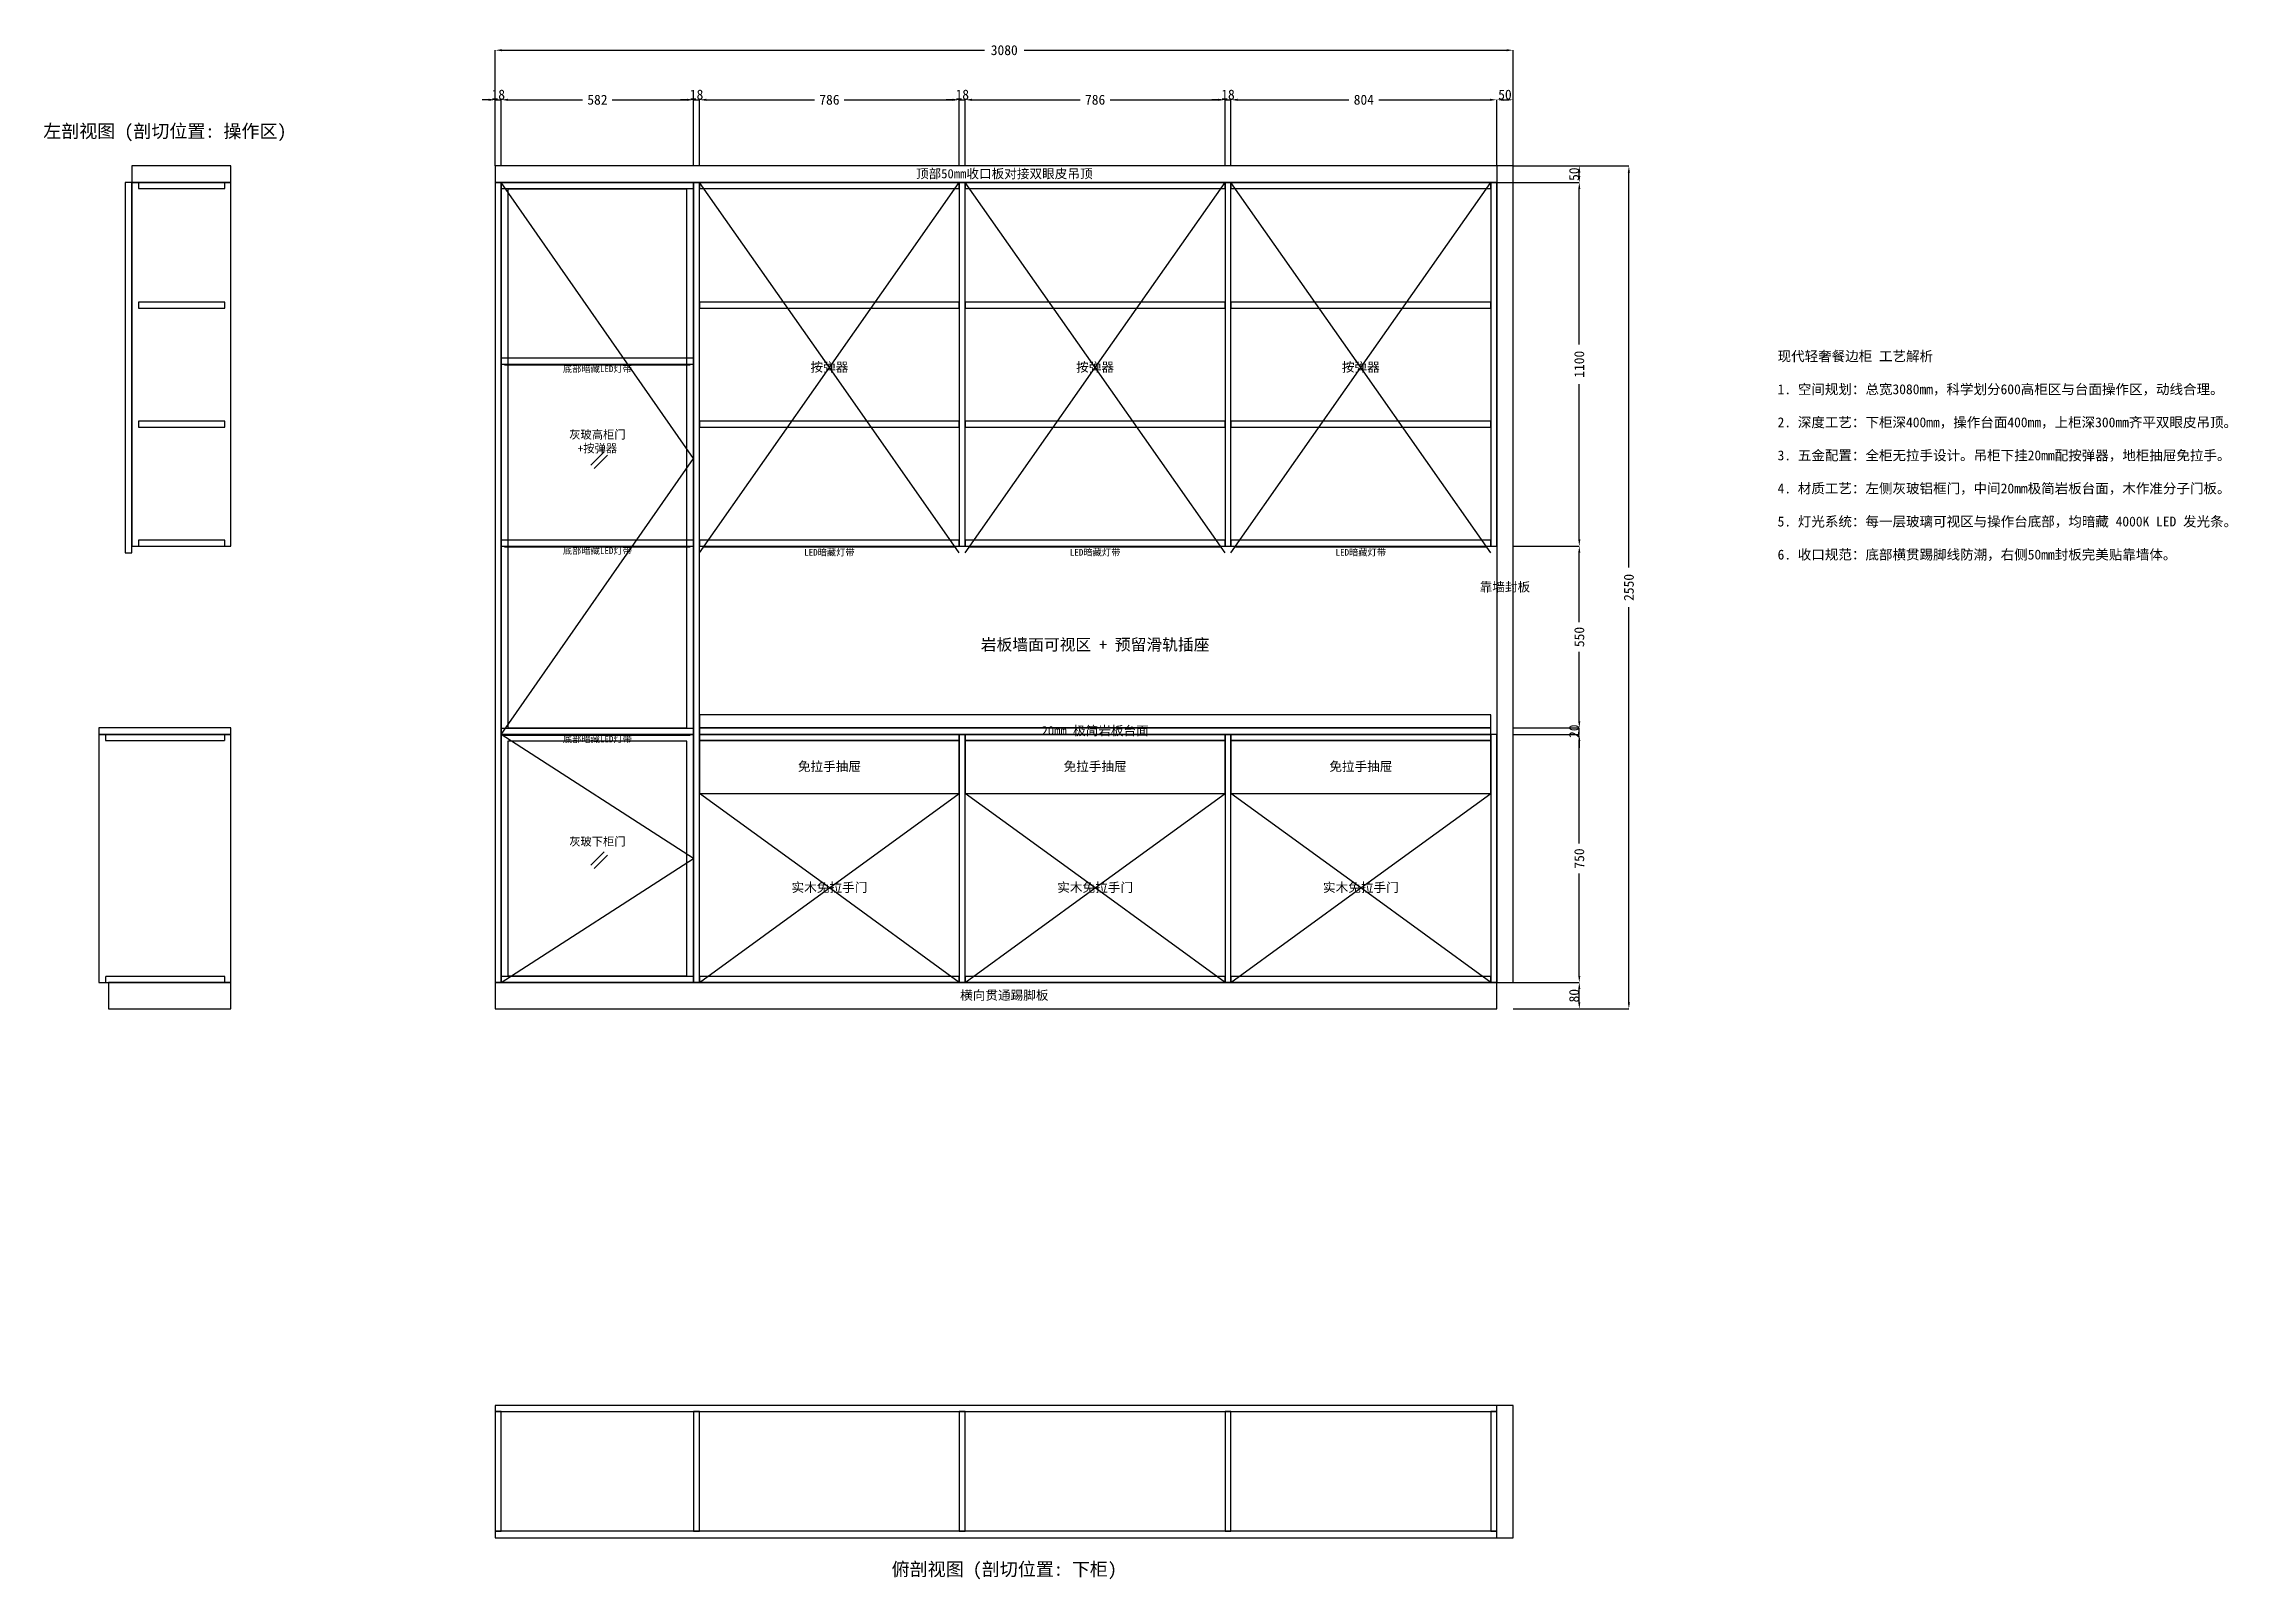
# Model space of a CAD drawing. Header units: metres. Extents: x -1367 to 5244, y -1725 to 2920.
import ezdxf

# ---------------------------------------------------------------- set-up
doc = ezdxf.new("R2010")
doc.units = ezdxf.units.M
doc.linetypes.add('DASHED', pattern=[1.524, 1.27, -0.254])
for name, color, linetype in [('01_FILLER', 8, 'Continuous'), ('02_CABINET', 7, 'Continuous'), ('03_DASHED_BOARD', 8, 'DASHED'), ('04_DOOR_LINES', 3, 'Continuous'), ('05_GLASS_ALU', 4, 'Continuous'), ('06_LED_STRIP', 2, 'DASHED'), ('08_DIMENSIONS', 3, 'Continuous'), ('09_TEXT', 7, 'Continuous')]:
    doc.layers.add(name, color=color, linetype=linetype)
doc.styles.add('CHINESE', font='simhei.ttf')
doc.dimstyles.get("Standard").update_dxf_attribs({"dimtxt": 30, "dimasz": 20, "dimexe": 1.25, "dimexo": 0.625, "dimtad": 1, "dimtxsty": 'CHINESE', "dimcen": 2.5, "dimclrd": 3, "dimclre": 3, "dimclrt": 3, "dimazin": 3, "dimtfac": 1, "dimtmove": 0, "dimatfit": 3})

# ---------------------------------------------------------------- blocks, each defined once
blk = doc.blocks.new('_CLOSEDFILLED')
at = {"color": 0, "linetype": 'BYBLOCK'}
blk.add_solid([(-1, 0.16), (0, 0), (-1, -0.16)], dxfattribs=at)
blk = doc.blocks.new('*D1')
at = {"color": 3}
for p, q in [((-20, 2750), (-40, 2750)), ((0, 2550), (0, 2750)), ((0, 2750), (18, 2750)), ((18, 2550), (18, 2750)), ((38, 2750), (58, 2750))]:
    blk.add_line(p, q, dxfattribs=at)
at = {"layer": 'Defpoints'}
for p in [(0, 2750), (0, 2550), (18, 2550)]:
    blk.add_point(p, dxfattribs=at)
at = {"layer": '08_DIMENSIONS', "color": 3, "xscale": 20, "yscale": 20}
blk.add_blockref('_CLOSEDFILLED', (0, 2750), dxfattribs=at)
at = {"layer": '08_DIMENSIONS', "color": 3, "xscale": 20, "yscale": 20, "rotation": 180}
blk.add_blockref('_CLOSEDFILLED', (18, 2750), dxfattribs=at)
at = {"layer": '08_DIMENSIONS', "color": 3, "insert": (9, 2765.625), "char_height": 30, "attachment_point": 5, "style": 'CHINESE'}
blk.add_mtext('18', dxfattribs=at)
blk = doc.blocks.new('*D2')
at = {"color": 3}
for p, q in [((18, 2550), (18, 2750)), ((38, 2750), (264, 2750)), ((354, 2750), (580, 2750)), ((600, 2550), (600, 2750))]:
    blk.add_line(p, q, dxfattribs=at)
at = {"layer": 'Defpoints'}
for p in [(18, 2750), (18, 2550), (600, 2550)]:
    blk.add_point(p, dxfattribs=at)
at = {"layer": '08_DIMENSIONS', "color": 3, "xscale": 20, "yscale": 20, "rotation": 180}
blk.add_blockref('_CLOSEDFILLED', (18, 2750), dxfattribs=at)
at = {"layer": '08_DIMENSIONS', "color": 3, "xscale": 20, "yscale": 20}
blk.add_blockref('_CLOSEDFILLED', (600, 2750), dxfattribs=at)
at = {"layer": '08_DIMENSIONS', "color": 3, "insert": (309, 2750), "char_height": 30, "attachment_point": 5, "style": 'CHINESE'}
blk.add_mtext('582', dxfattribs=at)
blk = doc.blocks.new('*D3')
at = {"color": 3}
for p, q in [((580, 2750), (560, 2750)), ((600, 2550), (600, 2750)), ((600, 2750), (618, 2750)), ((618, 2550), (618, 2750)), ((638, 2750), (658, 2750))]:
    blk.add_line(p, q, dxfattribs=at)
at = {"layer": 'Defpoints'}
for p in [(600, 2750), (600, 2550), (618, 2550)]:
    blk.add_point(p, dxfattribs=at)
at = {"layer": '08_DIMENSIONS', "color": 3, "xscale": 20, "yscale": 20}
blk.add_blockref('_CLOSEDFILLED', (600, 2750), dxfattribs=at)
at = {"layer": '08_DIMENSIONS', "color": 3, "xscale": 20, "yscale": 20, "rotation": 180}
blk.add_blockref('_CLOSEDFILLED', (618, 2750), dxfattribs=at)
at = {"layer": '08_DIMENSIONS', "color": 3, "insert": (609, 2765.625), "char_height": 30, "attachment_point": 5, "style": 'CHINESE'}
blk.add_mtext('18', dxfattribs=at)
blk = doc.blocks.new('*D4')
at = {"color": 3}
for p, q in [((618, 2550), (618, 2750)), ((638, 2750), (966, 2750)), ((1056, 2750), (1384, 2750)), ((1404, 2550), (1404, 2750))]:
    blk.add_line(p, q, dxfattribs=at)
at = {"layer": 'Defpoints'}
for p in [(618, 2750), (618, 2550), (1404, 2550)]:
    blk.add_point(p, dxfattribs=at)
at = {"layer": '08_DIMENSIONS', "color": 3, "xscale": 20, "yscale": 20, "rotation": 180}
blk.add_blockref('_CLOSEDFILLED', (618, 2750), dxfattribs=at)
at = {"layer": '08_DIMENSIONS', "color": 3, "xscale": 20, "yscale": 20}
blk.add_blockref('_CLOSEDFILLED', (1404, 2750), dxfattribs=at)
at = {"layer": '08_DIMENSIONS', "color": 3, "insert": (1011, 2750), "char_height": 30, "attachment_point": 5, "style": 'CHINESE'}
blk.add_mtext('786', dxfattribs=at)
blk = doc.blocks.new('*D5')
at = {"color": 3}
for p, q in [((1384, 2750), (1364, 2750)), ((1404, 2550), (1404, 2750)), ((1404, 2750), (1422, 2750)), ((1422, 2550), (1422, 2750)), ((1442, 2750), (1462, 2750))]:
    blk.add_line(p, q, dxfattribs=at)
at = {"layer": 'Defpoints'}
for p in [(1404, 2750), (1404, 2550), (1422, 2550)]:
    blk.add_point(p, dxfattribs=at)
at = {"layer": '08_DIMENSIONS', "color": 3, "xscale": 20, "yscale": 20}
blk.add_blockref('_CLOSEDFILLED', (1404, 2750), dxfattribs=at)
at = {"layer": '08_DIMENSIONS', "color": 3, "xscale": 20, "yscale": 20, "rotation": 180}
blk.add_blockref('_CLOSEDFILLED', (1422, 2750), dxfattribs=at)
at = {"layer": '08_DIMENSIONS', "color": 3, "insert": (1413, 2765.625), "char_height": 30, "attachment_point": 5, "style": 'CHINESE'}
blk.add_mtext('18', dxfattribs=at)
blk = doc.blocks.new('*D6')
at = {"color": 3}
for p, q in [((1422, 2550), (1422, 2750)), ((1442, 2750), (1770, 2750)), ((1860, 2750), (2188, 2750)), ((2208, 2550), (2208, 2750))]:
    blk.add_line(p, q, dxfattribs=at)
at = {"layer": 'Defpoints'}
for p in [(1422, 2750), (1422, 2550), (2208, 2550)]:
    blk.add_point(p, dxfattribs=at)
at = {"layer": '08_DIMENSIONS', "color": 3, "xscale": 20, "yscale": 20, "rotation": 180}
blk.add_blockref('_CLOSEDFILLED', (1422, 2750), dxfattribs=at)
at = {"layer": '08_DIMENSIONS', "color": 3, "xscale": 20, "yscale": 20}
blk.add_blockref('_CLOSEDFILLED', (2208, 2750), dxfattribs=at)
at = {"layer": '08_DIMENSIONS', "color": 3, "insert": (1815, 2750), "char_height": 30, "attachment_point": 5, "style": 'CHINESE'}
blk.add_mtext('786', dxfattribs=at)
blk = doc.blocks.new('*D7')
at = {"color": 3}
for p, q in [((2188, 2750), (2168, 2750)), ((2208, 2550), (2208, 2750)), ((2208, 2750), (2226, 2750)), ((2226, 2550), (2226, 2750)), ((2246, 2750), (2266, 2750))]:
    blk.add_line(p, q, dxfattribs=at)
at = {"layer": 'Defpoints'}
for p in [(2208, 2750), (2208, 2550), (2226, 2550)]:
    blk.add_point(p, dxfattribs=at)
at = {"layer": '08_DIMENSIONS', "color": 3, "xscale": 20, "yscale": 20}
blk.add_blockref('_CLOSEDFILLED', (2208, 2750), dxfattribs=at)
at = {"layer": '08_DIMENSIONS', "color": 3, "xscale": 20, "yscale": 20, "rotation": 180}
blk.add_blockref('_CLOSEDFILLED', (2226, 2750), dxfattribs=at)
at = {"layer": '08_DIMENSIONS', "color": 3, "insert": (2217, 2765.625), "char_height": 30, "attachment_point": 5, "style": 'CHINESE'}
blk.add_mtext('18', dxfattribs=at)
blk = doc.blocks.new('*D8')
at = {"color": 3}
for p, q in [((2226, 2550), (2226, 2750)), ((2246, 2750), (2583, 2750)), ((2673, 2750), (3010, 2750)), ((3030, 2550), (3030, 2750))]:
    blk.add_line(p, q, dxfattribs=at)
at = {"layer": 'Defpoints'}
for p in [(2226, 2750), (2226, 2550), (3030, 2550)]:
    blk.add_point(p, dxfattribs=at)
at = {"layer": '08_DIMENSIONS', "color": 3, "xscale": 20, "yscale": 20, "rotation": 180}
blk.add_blockref('_CLOSEDFILLED', (2226, 2750), dxfattribs=at)
at = {"layer": '08_DIMENSIONS', "color": 3, "xscale": 20, "yscale": 20}
blk.add_blockref('_CLOSEDFILLED', (3030, 2750), dxfattribs=at)
at = {"layer": '08_DIMENSIONS', "color": 3, "insert": (2628, 2750), "char_height": 30, "attachment_point": 5, "style": 'CHINESE'}
blk.add_mtext('804', dxfattribs=at)
blk = doc.blocks.new('*D9')
at = {"color": 3}
for p, q in [((3030, 2550), (3030, 2750)), ((3050, 2750), (3060, 2750)), ((3080, 2550), (3080, 2750))]:
    blk.add_line(p, q, dxfattribs=at)
at = {"layer": 'Defpoints'}
for p in [(3030, 2750), (3030, 2550), (3080, 2550)]:
    blk.add_point(p, dxfattribs=at)
at = {"layer": '08_DIMENSIONS', "color": 3, "xscale": 20, "yscale": 20, "rotation": 180}
blk.add_blockref('_CLOSEDFILLED', (3030, 2750), dxfattribs=at)
at = {"layer": '08_DIMENSIONS', "color": 3, "xscale": 20, "yscale": 20}
blk.add_blockref('_CLOSEDFILLED', (3080, 2750), dxfattribs=at)
at = {"layer": '08_DIMENSIONS', "color": 3, "insert": (3055, 2765.625), "char_height": 30, "attachment_point": 5, "style": 'CHINESE'}
blk.add_mtext('50', dxfattribs=at)
blk = doc.blocks.new('*D10')
at = {"color": 3}
for p, q in [((0, 2550), (0, 2900)), ((20, 2900), (1480, 2900)), ((1600, 2900), (3060, 2900)), ((3080, 2550), (3080, 2900))]:
    blk.add_line(p, q, dxfattribs=at)
at = {"layer": 'Defpoints'}
for p in [(0, 2900), (0, 2550), (3080, 2550)]:
    blk.add_point(p, dxfattribs=at)
at = {"layer": '08_DIMENSIONS', "color": 3, "xscale": 20, "yscale": 20, "rotation": 180}
blk.add_blockref('_CLOSEDFILLED', (0, 2900), dxfattribs=at)
at = {"layer": '08_DIMENSIONS', "color": 3, "xscale": 20, "yscale": 20}
blk.add_blockref('_CLOSEDFILLED', (3080, 2900), dxfattribs=at)
at = {"layer": '08_DIMENSIONS', "color": 3, "insert": (1540, 2900), "char_height": 30, "attachment_point": 5, "style": 'CHINESE'}
blk.add_mtext('3080', dxfattribs=at)
blk = doc.blocks.new('*D11')
at = {"color": 3}
for p, q in [((3080, 80), (3280, 80)), ((3080, 0), (3280, 0)), ((3280, 20), (3280, 60))]:
    blk.add_line(p, q, dxfattribs=at)
at = {"layer": 'Defpoints'}
for p in [(3080, 80), (3080, 0), (3280, 0)]:
    blk.add_point(p, dxfattribs=at)
at = {"layer": '08_DIMENSIONS', "color": 3, "xscale": 20, "yscale": 20}
for p, rotation in [((3280, 80), 90), ((3280, 0), 270)]:
    blk.add_blockref('_CLOSEDFILLED', p, dxfattribs=dict(at, rotation=rotation))
at = {"layer": '08_DIMENSIONS', "color": 3, "insert": (3264.375, 40), "char_height": 30, "attachment_point": 5, "rotation": 90, "style": 'CHINESE'}
blk.add_mtext('80', dxfattribs=at)
blk = doc.blocks.new('*D12')
at = {"color": 3}
for p, q in [((3080, 830), (3280, 830)), ((3280, 500), (3280, 810)), ((3280, 100), (3280, 410)), ((3080, 80), (3280, 80))]:
    blk.add_line(p, q, dxfattribs=at)
at = {"layer": 'Defpoints'}
for p in [(3080, 830), (3080, 80), (3280, 80)]:
    blk.add_point(p, dxfattribs=at)
at = {"layer": '08_DIMENSIONS', "color": 3, "xscale": 20, "yscale": 20}
for p, rotation in [((3280, 830), 90), ((3280, 80), 270)]:
    blk.add_blockref('_CLOSEDFILLED', p, dxfattribs=dict(at, rotation=rotation))
at = {"layer": '08_DIMENSIONS', "color": 3, "insert": (3280, 455), "char_height": 30, "attachment_point": 5, "rotation": 90, "style": 'CHINESE'}
blk.add_mtext('750', dxfattribs=at)
blk = doc.blocks.new('*D13')
at = {"color": 3}
for p, q in [((3280, 870), (3280, 890)), ((3080, 850), (3280, 850)), ((3080, 830), (3280, 830)), ((3280, 830), (3280, 850)), ((3280, 810), (3280, 790))]:
    blk.add_line(p, q, dxfattribs=at)
at = {"layer": 'Defpoints'}
for p in [(3080, 850), (3080, 830), (3280, 830)]:
    blk.add_point(p, dxfattribs=at)
at = {"layer": '08_DIMENSIONS', "color": 3, "xscale": 20, "yscale": 20}
for p, rotation in [((3280, 850), 270), ((3280, 830), 90)]:
    blk.add_blockref('_CLOSEDFILLED', p, dxfattribs=dict(at, rotation=rotation))
at = {"layer": '08_DIMENSIONS', "color": 3, "insert": (3264.375, 840), "char_height": 30, "attachment_point": 5, "rotation": 90, "style": 'CHINESE'}
blk.add_mtext('20', dxfattribs=at)
blk = doc.blocks.new('*D14')
at = {"color": 3}
for p, q in [((3080, 1400), (3280, 1400)), ((3280, 1170), (3280, 1380)), ((3280, 870), (3280, 1080)), ((3080, 850), (3280, 850))]:
    blk.add_line(p, q, dxfattribs=at)
at = {"layer": 'Defpoints'}
for p in [(3080, 1400), (3080, 850), (3280, 850)]:
    blk.add_point(p, dxfattribs=at)
at = {"layer": '08_DIMENSIONS', "color": 3, "xscale": 20, "yscale": 20}
for p, rotation in [((3280, 1400), 90), ((3280, 850), 270)]:
    blk.add_blockref('_CLOSEDFILLED', p, dxfattribs=dict(at, rotation=rotation))
at = {"layer": '08_DIMENSIONS', "color": 3, "insert": (3280, 1125), "char_height": 30, "attachment_point": 5, "rotation": 90, "style": 'CHINESE'}
blk.add_mtext('550', dxfattribs=at)
blk = doc.blocks.new('*D15')
at = {"color": 3}
for p, q in [((3080, 2500), (3280, 2500)), ((3280, 2010), (3280, 2480)), ((3280, 1420), (3280, 1890)), ((3080, 1400), (3280, 1400))]:
    blk.add_line(p, q, dxfattribs=at)
at = {"layer": 'Defpoints'}
for p in [(3080, 2500), (3080, 1400), (3280, 1400)]:
    blk.add_point(p, dxfattribs=at)
at = {"layer": '08_DIMENSIONS', "color": 3, "xscale": 20, "yscale": 20}
for p, rotation in [((3280, 2500), 90), ((3280, 1400), 270)]:
    blk.add_blockref('_CLOSEDFILLED', p, dxfattribs=dict(at, rotation=rotation))
at = {"layer": '08_DIMENSIONS', "color": 3, "insert": (3280, 1950), "char_height": 30, "attachment_point": 5, "rotation": 90, "style": 'CHINESE'}
blk.add_mtext('1100', dxfattribs=at)
blk = doc.blocks.new('*D16')
at = {"color": 3}
for p, q in [((3080, 2550), (3280, 2550)), ((3280, 2520), (3280, 2530)), ((3080, 2500), (3280, 2500))]:
    blk.add_line(p, q, dxfattribs=at)
at = {"layer": 'Defpoints'}
for p in [(3080, 2550), (3080, 2500), (3280, 2500)]:
    blk.add_point(p, dxfattribs=at)
at = {"layer": '08_DIMENSIONS', "color": 3, "xscale": 20, "yscale": 20}
for p, rotation in [((3280, 2550), 90), ((3280, 2500), 270)]:
    blk.add_blockref('_CLOSEDFILLED', p, dxfattribs=dict(at, rotation=rotation))
at = {"layer": '08_DIMENSIONS', "color": 3, "insert": (3264.375, 2525), "char_height": 30, "attachment_point": 5, "rotation": 90, "style": 'CHINESE'}
blk.add_mtext('50', dxfattribs=at)
blk = doc.blocks.new('*D17')
at = {"color": 3}
for p, q in [((3080, 2550), (3430, 2550)), ((3430, 1335), (3430, 2530)), ((3430, 20), (3430, 1215)), ((3080, 0), (3430, 0))]:
    blk.add_line(p, q, dxfattribs=at)
at = {"layer": 'Defpoints'}
for p in [(3080, 2550), (3080, 0), (3430, 0)]:
    blk.add_point(p, dxfattribs=at)
at = {"layer": '08_DIMENSIONS', "color": 3, "xscale": 20, "yscale": 20}
for p, rotation in [((3430, 2550), 90), ((3430, 0), 270)]:
    blk.add_blockref('_CLOSEDFILLED', p, dxfattribs=dict(at, rotation=rotation))
at = {"layer": '08_DIMENSIONS', "color": 3, "insert": (3430, 1275), "char_height": 30, "attachment_point": 5, "rotation": 90, "style": 'CHINESE'}
blk.add_mtext('2550', dxfattribs=at)

msp = doc.modelspace()

# ---------------------------------------------------------------- linework, layer by layer
at = {"layer": '01_FILLER'}
for points in [[(-1100, 2500), (-800, 2500), (-800, 2550), (-1100, 2550), (-1100, 2500)], [(0, 2500), (3080, 2500), (3080, 2550), (0, 2550), (0, 2500)], [(3030, 80), (3080, 80), (3080, 2550), (3030, 2550), (3030, 80)], [(0, 0), (3030, 0), (3030, 80), (0, 80), (0, 0)]]:
    msp.add_lwpolyline(points, dxfattribs=at)
at = {"layer": '02_CABINET'}
for points in [[(-1100, 1400), (-800, 1400), (-800, 2500), (-1100, 2500), (-1100, 1400)], [(0, 80), (18, 80), (18, 2500), (0, 2500), (0, 80)], [(600, 80), (618, 80), (618, 2500), (600, 2500), (600, 80)], [(1404, 1400), (1422, 1400), (1422, 2500), (1404, 2500), (1404, 1400)], [(2208, 1400), (2226, 1400), (2226, 2500), (2208, 2500), (2208, 1400)], [(3012, 1400), (3030, 1400), (3030, 2500), (3012, 2500), (3012, 1400)], [(618, 850), (3012, 850), (3012, 890), (618, 890), (618, 850)], [(-1200, 830), (-800, 830), (-800, 850), (-1200, 850), (-1200, 830)], [(-1200, 80), (-800, 80), (-800, 830), (-1200, 830), (-1200, 80)], [(618, 830), (3012, 830), (3012, 850), (618, 850), (618, 830)], [(1404, 80), (1422, 80), (1422, 830), (1404, 830), (1404, 80)], [(2208, 80), (2226, 80), (2226, 830), (2208, 830), (2208, 80)], [(3012, 80), (3030, 80), (3030, 830), (3012, 830), (3012, 80)], [(-1170, 0), (-800, 0), (-800, 80), (-1170, 80), (-1170, 0)], [(0, -1600), (3080, -1600), (3080, -1200), (0, -1200), (0, -1600)], [(0, -1218), (3030, -1218), (3030, -1200), (0, -1200), (0, -1218)], [(0, -1580), (18, -1580), (18, -1218), (0, -1218), (0, -1580)], [(3012, -1580), (3030, -1580), (3030, -1218), (3012, -1218), (3012, -1580)]]:
    msp.add_lwpolyline(points, dxfattribs=at)
at = {"layer": '03_DASHED_BOARD', "linetype": 'DASHED'}
for points in [[(-1080, 2482), (-818, 2482), (-818, 2500), (-1080, 2500), (-1080, 2482)], [(18, 2482), (600, 2482), (600, 2500), (18, 2500), (18, 2482)], [(618, 2482), (1404, 2482), (1404, 2500), (618, 2500), (618, 2482)], [(1422, 2482), (2208, 2482), (2208, 2500), (1422, 2500), (1422, 2482)], [(2226, 2482), (3012, 2482), (3012, 2500), (2226, 2500), (2226, 2482)], [(-1080, 2120), (-818, 2120), (-818, 2138), (-1080, 2138), (-1080, 2120)], [(618, 2120), (1404, 2120), (1404, 2138), (618, 2138), (618, 2120)], [(1422, 2120), (2208, 2120), (2208, 2138), (1422, 2138), (1422, 2120)], [(2226, 2120), (3012, 2120), (3012, 2138), (2226, 2138), (2226, 2120)], [(18, 1950), (600, 1950), (600, 1968), (18, 1968), (18, 1950)], [(-1080, 1760), (-818, 1760), (-818, 1778), (-1080, 1778), (-1080, 1760)], [(618, 1760), (1404, 1760), (1404, 1778), (618, 1778), (618, 1760)], [(1422, 1760), (2208, 1760), (2208, 1778), (1422, 1778), (1422, 1760)], [(2226, 1760), (3012, 1760), (3012, 1778), (2226, 1778), (2226, 1760)], [(-1080, 1400), (-818, 1400), (-818, 1418), (-1080, 1418), (-1080, 1400)], [(18, 1400), (600, 1400), (600, 1418), (18, 1418), (18, 1400)], [(618, 1400), (1404, 1400), (1404, 1418), (618, 1418), (618, 1400)], [(1422, 1400), (2208, 1400), (2208, 1418), (1422, 1418), (1422, 1400)], [(2226, 1400), (3012, 1400), (3012, 1418), (2226, 1418), (2226, 1400)], [(-1180, 812), (-818, 812), (-818, 830), (-1180, 830), (-1180, 812)], [(18, 830), (600, 830), (600, 848), (18, 848), (18, 830)], [(618, 812), (1404, 812), (1404, 830), (618, 830), (618, 812)], [(1422, 812), (2208, 812), (2208, 830), (1422, 830), (1422, 812)], [(2226, 812), (3012, 812), (3012, 830), (2226, 830), (2226, 812)], [(-1180, 80), (-818, 80), (-818, 98), (-1180, 98), (-1180, 80)], [(18, 80), (600, 80), (600, 98), (18, 98), (18, 80)], [(618, 80), (1404, 80), (1404, 98), (618, 98), (618, 80)], [(1422, 80), (2208, 80), (2208, 98), (1422, 98), (1422, 80)], [(2226, 80), (3012, 80), (3012, 98), (2226, 98), (2226, 80)], [(600, -1580), (618, -1580), (618, -1218), (600, -1218), (600, -1580)], [(1404, -1580), (1422, -1580), (1422, -1218), (1404, -1218), (1404, -1580)], [(2208, -1580), (2226, -1580), (2226, -1218), (2208, -1218), (2208, -1580)]]:
    msp.add_lwpolyline(points, dxfattribs=at)
at = {"layer": '04_DOOR_LINES'}
for points in [[(-1120, 1380), (-1100, 1380), (-1100, 2500), (-1120, 2500), (-1120, 1380)], [(18, 830), (600, 1665), (18, 2500)], [(618, 1380), (1011, 1940), (618, 2500)], [(1404, 1380), (1011, 1940), (1404, 2500)], [(1422, 1380), (1815, 1940), (1422, 2500)], [(2208, 1380), (1815, 1940), (2208, 2500)], [(2226, 1380), (2619, 1940), (2226, 2500)], [(3012, 1380), (2619, 1940), (3012, 2500)], [(18, 80), (600, 455), (18, 830)], [(618, 652), (1404, 652), (1404, 812), (618, 812), (618, 652)], [(1422, 652), (2208, 652), (2208, 812), (1422, 812), (1422, 652)], [(2226, 652), (3012, 652), (3012, 812), (2226, 812), (2226, 652)], [(618, 80), (1011, 366), (618, 652)], [(1404, 80), (1011, 366), (1404, 652)], [(1422, 80), (1815, 366), (1422, 652)], [(2208, 80), (1815, 366), (2208, 652)], [(2226, 80), (2619, 366), (2226, 652)], [(3012, 80), (2619, 366), (3012, 652)], [(0, -1600), (3030, -1600), (3030, -1580), (0, -1580), (0, -1600)]]:
    msp.add_lwpolyline(points, dxfattribs=at)
at = {"layer": '05_GLASS_ALU'}
for p, q in [((289, 1645), (329, 1685)), ((299, 1635), (339, 1675)), ((289, 435), (329, 475)), ((299, 425), (339, 465))]:
    msp.add_line(p, q, dxfattribs=at)
for points in [[(18, 830), (600, 830), (600, 2500), (18, 2500), (18, 830)], [(38, 850), (580, 850), (580, 2480), (38, 2480), (38, 850)], [(18, 80), (600, 80), (600, 830), (18, 830), (18, 80)], [(38, 100), (580, 100), (580, 810), (38, 810), (38, 100)]]:
    msp.add_lwpolyline(points, dxfattribs=at)
at = {"layer": '06_LED_STRIP', "linetype": 'DASHED'}
for p, q in [((28, 1948), (590, 1948)), ((28, 1398), (590, 1398)), ((628, 1398), (1394, 1398)), ((1432, 1398), (2198, 1398)), ((2236, 1398), (3002, 1398)), ((28, 828), (590, 828))]:
    msp.add_line(p, q, dxfattribs=at)

# ---------------------------------------------------------------- texts
at = {"layer": '05_GLASS_ALU', "char_height": 25, "attachment_point": 5, "style": 'CHINESE'}
for s, insert in [('灰玻高柜门\\P+按弹器', (309, 1715)), ('灰玻下柜门', (309, 505))]:
    msp.add_mtext(s, dxfattribs=dict(at, insert=insert))
at = {"layer": '06_LED_STRIP', "attachment_point": 5, "style": 'CHINESE'}
for s, insert, char_height in [('底部暗藏LED灯带', (309, 1935), 20), ('按弹器', (1011, 1940), 28), ('按弹器', (1815, 1940), 28), ('按弹器', (2619, 1940), 28), ('底部暗藏LED灯带', (309, 1385), 20), ('LED暗藏灯带', (1011, 1380), 20), ('LED暗藏灯带', (1815, 1380), 20), ('LED暗藏灯带', (2619, 1380), 20), ('底部暗藏LED灯带', (309, 815), 20)]:
    msp.add_mtext(s, dxfattribs=dict(at, insert=insert, char_height=char_height))
at = {"layer": '09_TEXT', "style": 'CHINESE'}
for s, insert, char_height, attachment_point in [('左剖视图 (剖切位置: 操作区)', (-1000, 2650), 40, 5), ('顶部50mm收口板对接双眼皮吊顶', (1540, 2525), 28, 5), ('现代轻奢餐边柜 工艺解析\\P\\P1. 空间规划：总宽3080mm，科学划分600高柜区与台面操作区，动线合理。\\P\\P2. 深度工艺：下柜深400mm，操作台面400mm，上柜深300mm齐平双眼皮吊顶。\\P\\P3. 五金配置：全柜无拉手设计。吊柜下挂20mm配按弹器，地柜抽屉免拉手。\\P\\P4. 材质工艺：左侧灰玻铝框门，中间20mm极简岩板台面，木作准分子门板。\\P\\P5. 灯光系统：每一层玻璃可视区与操作台底部，均暗藏 4000K LED 发光条。\\P\\P6. 收口规范：底部横贯踢脚线防潮，右侧50mm封板完美贴靠墙体。', (3880, 1355), 30, 7), ('靠墙封板', (3055, 1275), 28, 5), ('岩板墙面可视区 + 预留滑轨插座', (1815, 1100), 35, 5), ('20mm 极简岩板台面', (1815, 840), 28, 5), ('免拉手抽屉', (1011, 732), 28, 5), ('免拉手抽屉', (1815, 732), 28, 5), ('免拉手抽屉', (2619, 732), 28, 5), ('实木免拉手门', (1011, 366), 28, 5), ('实木免拉手门', (1815, 366), 28, 5), ('实木免拉手门', (2619, 366), 28, 5), ('横向贯通踢脚板', (1540, 40), 28, 5), ('俯剖视图 (剖切位置: 下柜)', (1540, -1700), 40, 5)]:
    msp.add_mtext(s, dxfattribs=dict(at, insert=insert, char_height=char_height, attachment_point=attachment_point))

# ---------------------------------------------------------------- dimensions: what is measured, and where the dimension line sits
at = {"layer": '08_DIMENSIONS'}
for base, p1, p2, picture, middle in [((0, 2900), (0, 2550), (3080, 2550), '*D10', (1540, 2900)), ((0, 2750), (0, 2550), (18, 2550), '*D1', (9, 2765.625)), ((600, 2750), (600, 2550), (618, 2550), '*D3', (609, 2765.625)), ((1404, 2750), (1404, 2550), (1422, 2550), '*D5', (1413, 2765.625)), ((2208, 2750), (2208, 2550), (2226, 2550), '*D7', (2217, 2765.625)), ((3030, 2750), (3030, 2550), (3080, 2550), '*D9', (3055, 2765.625)), ((18, 2750), (18, 2550), (600, 2550), '*D2', (309, 2750)), ((618, 2750), (618, 2550), (1404, 2550), '*D4', (1011, 2750)), ((1422, 2750), (1422, 2550), (2208, 2550), '*D6', (1815, 2750)), ((2226, 2750), (2226, 2550), (3030, 2550), '*D8', (2628, 2750))]:
    dim = msp.add_linear_dim(base=base, p1=p1, p2=p2, dimstyle='Standard', dxfattribs=at)
    dim.commit()
    dim.dimension.update_dxf_attribs({"geometry": picture, "text_midpoint": middle})
for base, p1, p2, picture, middle in [((3280, 2500), (3080, 2500), (3080, 2550), '*D16', (3264.375, 2525)), ((3430, 0), (3080, 0), (3080, 2550), '*D17', (3430, 1275)), ((3280, 1400), (3080, 1400), (3080, 2500), '*D15', (3280, 1950)), ((3280, 850), (3080, 850), (3080, 1400), '*D14', (3280, 1125)), ((3280, 830), (3080, 830), (3080, 850), '*D13', (3264.375, 840)), ((3280, 80), (3080, 80), (3080, 830), '*D12', (3280, 455)), ((3280, 0), (3080, 0), (3080, 80), '*D11', (3264.375, 40))]:
    dim = msp.add_linear_dim(base=base, p1=p1, p2=p2, angle=90, dimstyle='Standard', dxfattribs=at)
    dim.commit()
    dim.dimension.update_dxf_attribs({"geometry": picture, "text_midpoint": middle})

doc.saveas('drawing.dxf')
